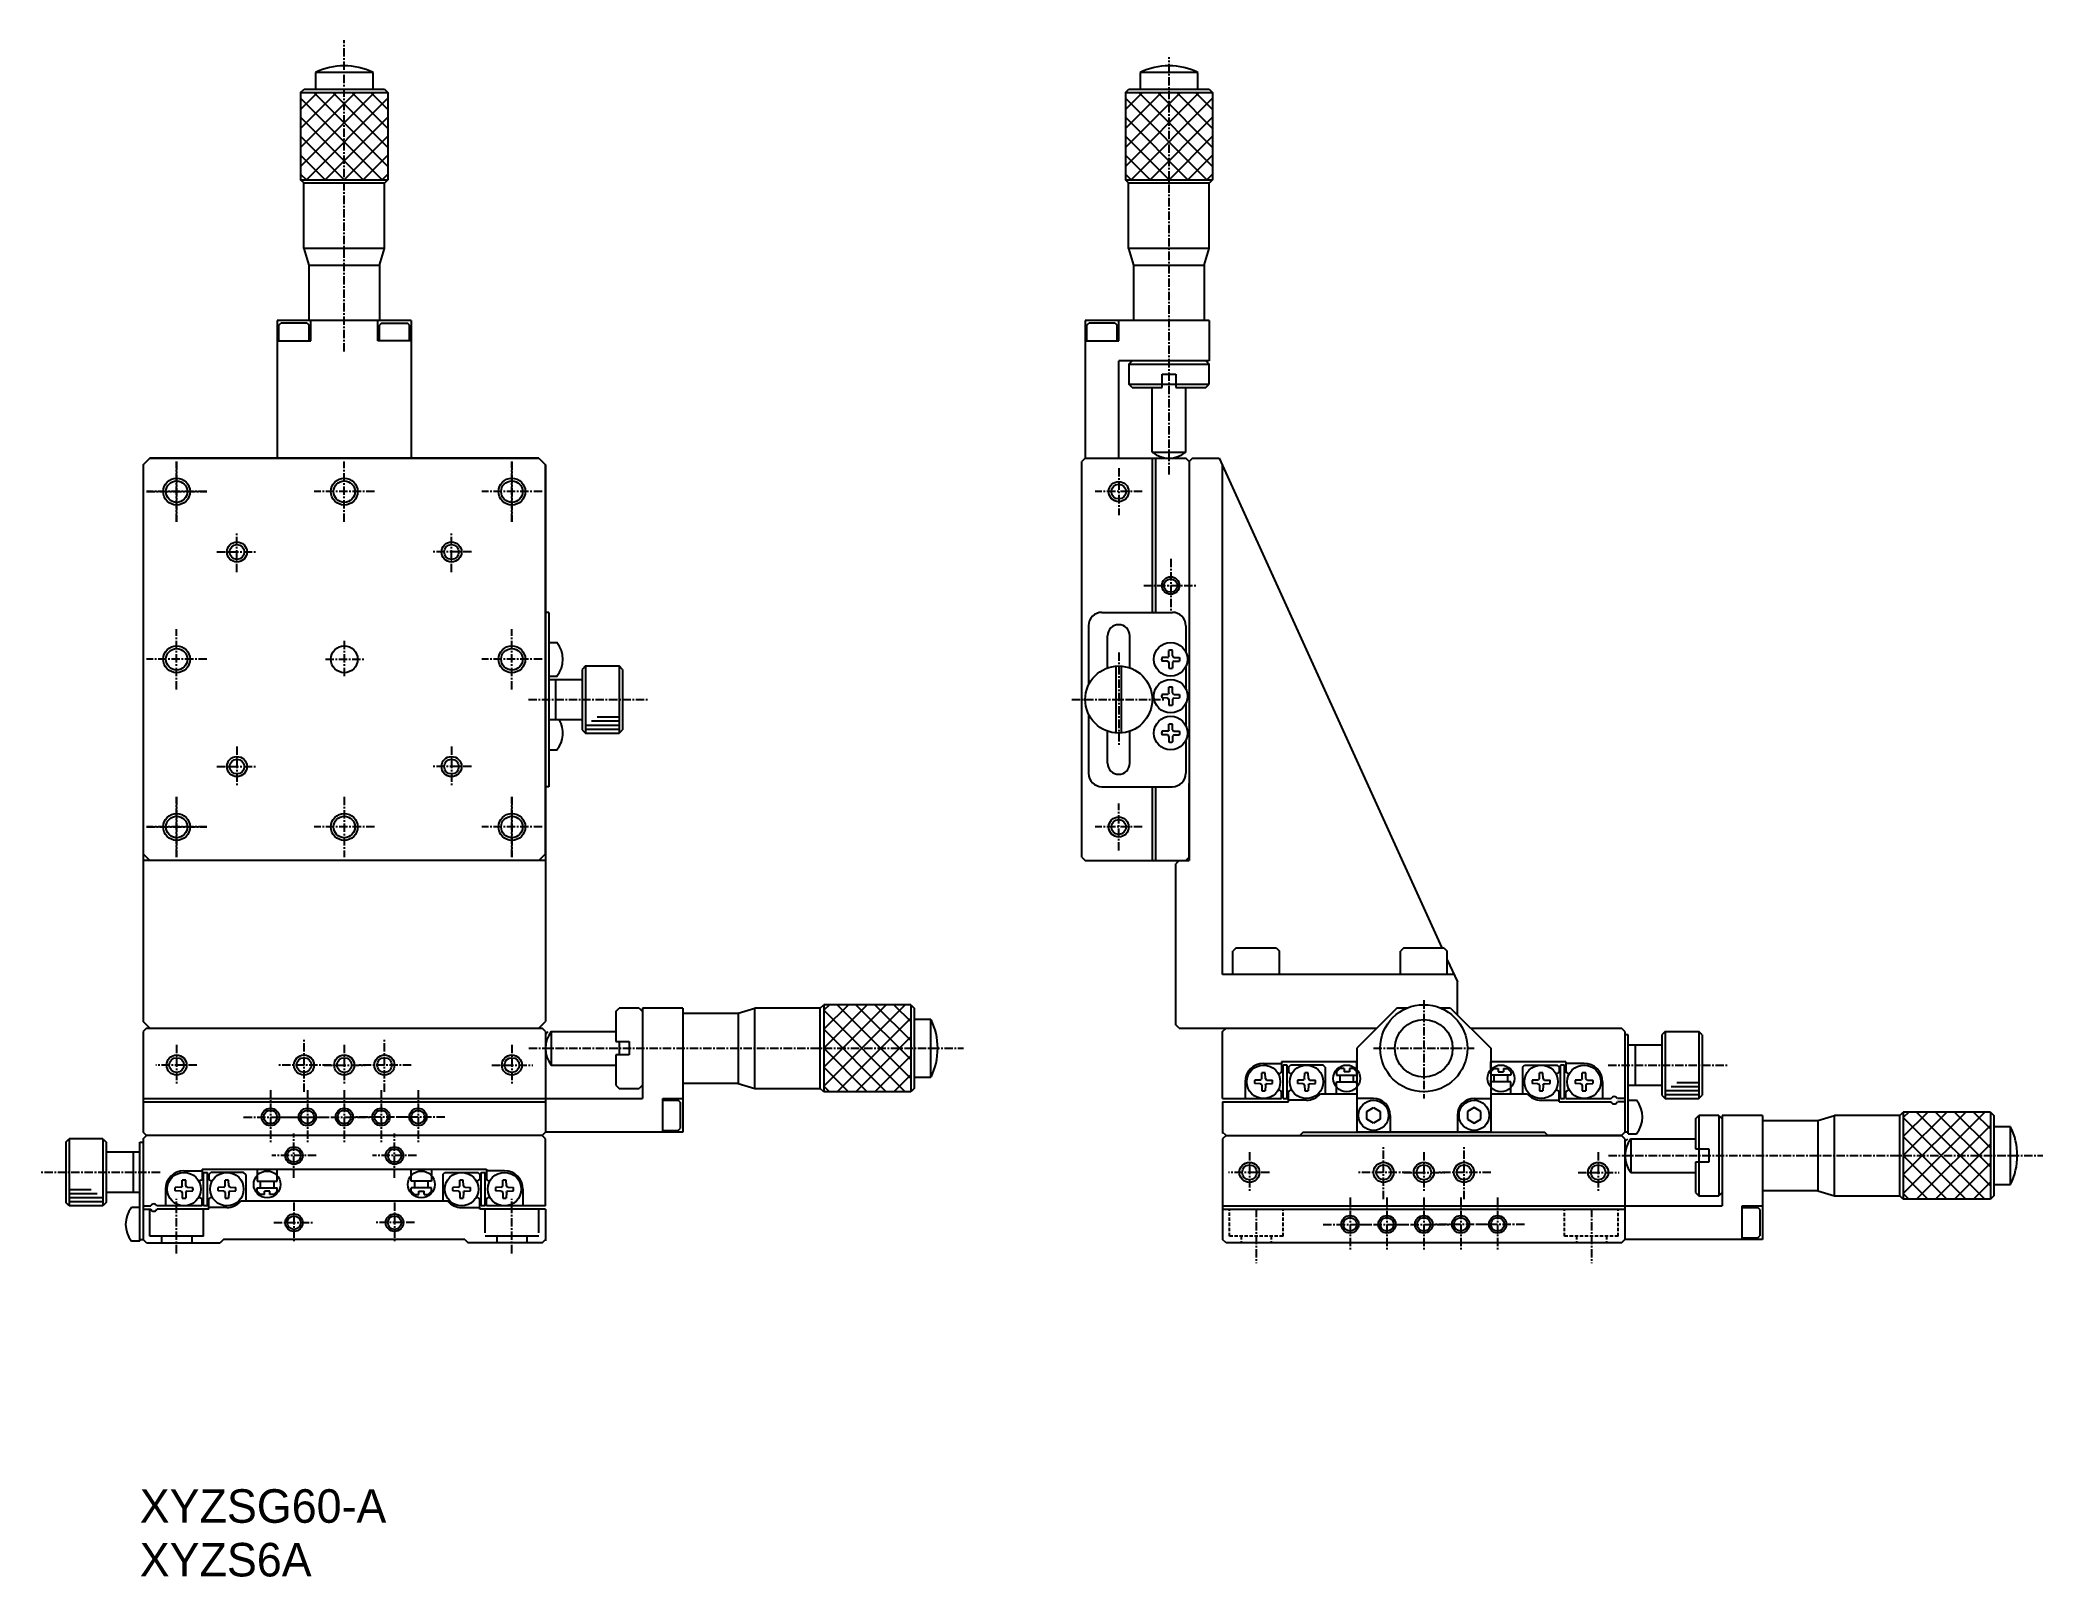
# Model space of a CAD drawing. Extents: x 12 to 310, y 81 to 310.
import ezdxf

# ---------------------------------------------------------------- set-up
doc = ezdxf.new("R2010")
doc.units = 0
doc.linetypes.add('CENTER', pattern=[2, 1.25, -0.25, 0.25, -0.25])
doc.linetypes.add('DASHED', pattern=[0.75, 0.5, -0.25])
doc.layers.get('0').update_dxf_attribs({"linetype": 'CONTINUOUS'})
doc.layers.add('CENTER', color=1, linetype='CENTER')

msp = doc.modelspace()

# ---------------------------------------------------------------- linework, layer by layer
at = {"color": 3, "linetype": 'CONTINUOUS'}
for p, q in [((61.39, 305.44), (52.79, 305.44)), ((184.39, 305.44), (175.79, 305.44)), ((50.59, 302.44), (63.59, 302.44)), ((50.59, 299.91), (53.12, 302.44)), ((50.59, 297.08), (55.95, 302.44)), ((50.59, 294.25), (58.78, 302.44)), ((50.59, 291.42), (61.61, 302.44)), ((52.58, 302.44), (63.59, 291.42)), ((55.41, 302.44), (63.59, 294.25)), ((58.24, 302.44), (63.59, 297.08)), ((61.06, 302.44), (63.59, 299.91)), ((173.59, 302.44), (186.59, 302.44)), ((173.59, 299.91), (176.12, 302.44)), ((173.59, 297.08), (178.95, 302.44)), ((173.59, 294.25), (181.78, 302.44)), ((173.59, 291.42), (184.61, 302.44)), ((175.58, 302.44), (186.59, 291.42)), ((178.41, 302.44), (186.59, 294.25)), ((181.24, 302.44), (186.59, 297.08)), ((184.06, 302.44), (186.59, 299.91)), ((50.59, 301.6), (62.75, 289.44)), ((50.59, 298.77), (59.92, 289.44)), ((51.44, 289.44), (63.59, 301.6)), ((54.27, 289.44), (63.59, 298.77)), ((173.59, 301.6), (185.75, 289.44)), ((173.59, 298.77), (182.92, 289.44)), ((174.44, 289.44), (186.59, 301.6)), ((177.27, 289.44), (186.59, 298.77)), ((50.59, 295.94), (57.09, 289.44)), ((57.09, 289.44), (63.59, 295.94)), ((173.59, 295.94), (180.09, 289.44)), ((180.09, 289.44), (186.59, 295.94)), ((50.59, 293.11), (54.27, 289.44)), ((59.92, 289.44), (63.59, 293.11)), ((173.59, 293.11), (177.27, 289.44)), ((182.92, 289.44), (186.59, 293.11)), ((50.59, 290.28), (51.44, 289.44)), ((62.75, 289.44), (63.59, 290.28)), ((173.59, 290.28), (174.44, 289.44)), ((185.75, 289.44), (186.59, 290.28)), ((50.59, 289.44), (63.59, 289.44)), ((173.59, 289.44), (186.59, 289.44)), ((174.09, 261.94), (186.09, 261.94)), ((174.09, 258.94), (179.09, 258.94)), ((181.09, 258.94), (186.09, 258.94)), ((177.59, 248.82), (182.59, 248.82)), ((93.09, 216.94), (93.09, 206.94)), ((98.09, 216.94), (98.09, 206.94)), ((94.83, 209.34), (98.09, 209.34)), ((93.09, 208.14), (98.09, 208.14)), ((93.09, 207.54), (98.09, 207.54)), ((93.96, 208.74), (98.09, 208.74)), ((128.59, 166.44), (128.59, 153.44)), ((129.44, 166.44), (128.59, 165.6)), ((132.27, 166.44), (128.59, 162.77)), ((135.09, 166.44), (128.59, 159.94)), ((137.92, 166.44), (128.59, 157.11)), ((140.75, 166.44), (128.59, 154.28)), ((128.59, 165.6), (140.75, 153.44)), ((130.58, 166.44), (141.59, 155.42)), ((141.59, 164.45), (130.58, 153.44)), ((133.41, 166.44), (141.59, 158.25)), ((136.24, 166.44), (141.59, 161.08)), ((139.06, 166.44), (141.59, 163.91)), ((141.59, 166.44), (141.59, 153.44)), ((87.09, 162.02), (87.52, 162.44)), ((87.97, 162.44), (87.97, 157.44)), ((128.59, 162.77), (137.92, 153.44)), ((141.59, 161.63), (133.41, 153.44)), ((144.59, 155.64), (144.59, 164.24)), ((128.59, 159.94), (135.09, 153.44)), ((141.59, 158.8), (136.24, 153.44)), ((128.59, 157.11), (132.27, 153.44)), ((141.59, 155.97), (139.06, 153.44)), ((128.59, 154.28), (129.44, 153.44)), ((254.09, 153.64), (259.09, 153.64)), ((254.09, 153.04), (259.09, 153.04)), ((254.96, 154.24), (259.09, 154.24)), ((255.83, 154.84), (259.09, 154.84)), ((301.75, 150.44), (289.59, 138.28)), ((298.92, 150.44), (289.59, 141.11)), ((296.09, 150.44), (289.59, 143.94)), ((293.27, 150.44), (289.59, 146.77)), ((290.44, 150.44), (289.59, 149.6)), ((289.59, 149.6), (301.75, 137.44)), ((291.58, 150.44), (302.59, 139.42)), ((294.41, 150.44), (302.59, 142.25)), ((297.24, 150.44), (302.59, 145.08)), ((300.06, 150.44), (302.59, 147.91)), ((16.09, 146.44), (16.09, 136.44)), ((21.09, 146.44), (21.09, 136.44)), ((289.59, 146.77), (298.92, 137.44)), ((302.59, 148.45), (291.58, 137.44)), ((289.59, 143.94), (296.09, 137.44)), ((302.59, 145.63), (294.41, 137.44)), ((289.59, 141.11), (293.27, 137.44)), ((302.59, 142.8), (297.24, 137.44)), ((19.36, 138.84), (16.09, 138.84)), ((20.23, 138.24), (16.09, 138.24)), ((21.09, 137.64), (16.09, 137.64)), ((289.59, 138.28), (290.44, 137.44)), ((302.59, 139.97), (300.06, 137.44)), ((21.09, 137.04), (16.09, 137.04)), ((28.09, 131.94), (28.09, 135.94)), ((36.09, 131.94), (36.09, 135.94)), ((78.09, 132.44), (78.09, 135.94)), ((86.09, 132.44), (86.09, 135.94)), ((36.09, 131.94), (28.09, 131.94)), ((29.84, 131.94), (29.84, 130.94)), ((34.34, 131.94), (34.34, 130.94)), ((86.09, 131.94), (78.09, 131.94)), ((79.84, 131.94), (79.84, 130.94)), ((84.34, 131.94), (84.34, 130.94))]:
    msp.add_line(p, q, dxfattribs=at)
at = {"color": 7, "linetype": 'CONTINUOUS'}
for p, q in [((52.79, 305.44), (52.79, 302.94)), ((61.39, 302.94), (61.39, 305.44)), ((175.79, 305.44), (175.79, 302.94)), ((184.39, 302.94), (184.39, 305.44)), ((50.59, 302.44), (51.09, 302.94)), ((50.59, 302.44), (50.59, 289.44)), ((51.09, 302.94), (63.09, 302.94)), ((63.09, 302.94), (63.59, 302.44)), ((63.59, 302.44), (63.59, 289.44)), ((173.59, 302.44), (174.09, 302.94)), ((173.59, 302.44), (173.59, 289.44)), ((174.09, 302.94), (186.09, 302.94)), ((186.09, 302.94), (186.59, 302.44)), ((186.59, 302.44), (186.59, 289.44)), ((51.09, 288.94), (50.59, 289.44)), ((51.06, 279.19), (51.06, 288.94)), ((63.09, 288.94), (51.09, 288.94)), ((63.59, 289.44), (63.09, 288.94)), ((63.09, 279.19), (63.09, 288.94)), ((174.09, 288.94), (173.59, 289.44)), ((174.06, 279.19), (174.06, 288.94)), ((186.09, 288.94), (174.09, 288.94)), ((186.59, 289.44), (186.09, 288.94)), ((186.09, 279.19), (186.09, 288.94)), ((63.09, 279.19), (51.09, 279.19)), ((51.84, 276.69), (51.09, 279.19)), ((62.34, 276.69), (63.09, 279.19)), ((186.09, 279.19), (174.09, 279.19)), ((174.84, 276.69), (174.09, 279.19)), ((185.34, 276.69), (186.09, 279.19)), ((51.84, 276.69), (62.34, 276.69)), ((51.84, 268.44), (51.84, 276.69)), ((62.34, 276.69), (62.34, 268.44)), ((174.84, 276.69), (185.34, 276.69)), ((174.84, 268.44), (174.84, 276.69)), ((185.34, 276.69), (185.34, 268.44)), ((67.09, 268.44), (47.09, 268.44)), ((47.09, 268.44), (47.09, 247.94)), ((47.34, 267.74), (47.64, 268.04)), ((47.34, 265.44), (47.34, 267.74)), ((51.54, 268.04), (47.64, 268.04)), ((51.54, 268.04), (51.84, 267.74)), ((51.84, 265.44), (51.84, 267.74)), ((52.09, 265.44), (52.09, 268.44)), ((62.09, 265.44), (62.09, 268.44)), ((62.64, 268.04), (62.34, 267.74)), ((62.34, 265.44), (62.34, 267.74)), ((62.64, 268.04), (66.54, 268.04)), ((66.84, 267.74), (66.54, 268.04)), ((66.84, 265.44), (66.84, 267.74)), ((67.09, 268.44), (67.09, 247.94)), ((186.09, 268.44), (167.59, 268.44)), ((167.59, 268.44), (167.59, 247.94)), ((167.84, 267.74), (168.14, 268.04)), ((167.84, 265.44), (167.84, 267.74)), ((172.04, 268.04), (168.14, 268.04)), ((172.04, 268.04), (172.34, 267.74)), ((172.34, 265.44), (172.34, 267.74)), ((172.59, 265.44), (172.59, 268.44)), ((186.09, 268.44), (186.09, 262.44)), ((47.09, 265.44), (52.09, 265.44)), ((67.09, 265.44), (62.09, 265.44)), ((167.59, 265.44), (172.59, 265.44)), ((186.09, 262.44), (172.59, 262.44)), ((172.59, 247.94), (172.59, 262.44)), ((174.09, 261.94), (174.59, 262.44)), ((174.09, 261.94), (174.09, 258.94)), ((179.09, 258.44), (179.09, 260.44)), ((179.09, 260.44), (181.09, 260.44)), ((181.09, 260.44), (181.09, 258.44)), ((185.59, 262.44), (186.09, 261.94)), ((186.09, 258.94), (186.09, 261.94)), ((174.59, 258.44), (174.09, 258.94)), ((174.59, 258.44), (179.09, 258.44)), ((177.59, 248.82), (177.59, 258.44)), ((179.09, 258.94), (181.09, 258.94)), ((181.09, 258.44), (185.59, 258.44)), ((182.59, 248.82), (182.59, 258.44)), ((185.59, 258.44), (186.09, 258.94)), ((27.09, 246.94), (28.09, 247.94)), ((28.09, 247.94), (27.09, 246.94)), ((86.09, 247.94), (28.09, 247.94)), ((28.09, 247.94), (86.09, 247.94)), ((86.09, 247.94), (87.09, 246.94)), ((86.09, 247.94), (87.09, 246.94)), ((167.59, 247.94), (167.09, 247.44)), ((167.59, 247.94), (182.59, 247.94)), ((177.59, 247.94), (177.59, 224.94)), ((178.09, 247.94), (178.09, 224.94)), ((183.09, 247.44), (182.59, 247.94)), ((183.59, 247.94), (183.09, 247.44)), ((183.59, 247.94), (187.59, 247.94)), ((187.59, 247.94), (220.78, 174.94)), ((27.09, 246.94), (27.09, 163.94)), ((27.09, 246.94), (27.09, 188.94)), ((87.09, 246.94), (87.09, 163.94)), ((87.09, 188.94), (87.09, 246.94)), ((167.09, 188.44), (167.09, 247.44)), ((183.09, 247.44), (183.09, 187.94)), ((183.09, 247.44), (183.09, 236.44)), ((188.09, 170.94), (188.09, 246.84)), ((87.59, 224.94), (87.09, 224.94)), ((87.59, 224.94), (87.59, 198.94)), ((170.09, 224.94), (180.59, 224.94)), ((168.09, 222.94), (168.09, 214.12)), ((170.94, 216.72), (170.94, 221.44)), ((174.24, 216.58), (174.24, 221.44)), ((182.59, 222.94), (182.59, 219.03)), ((87.59, 220.44), (88.82, 220.44)), ((179.86, 218.21), (179.02, 218.2)), ((179.86, 218.21), (180, 218.27)), ((180.07, 218.44), (180, 218.27)), ((180.07, 218.44), (180.08, 219.26)), ((180.62, 218.44), (180.6, 219.26)), ((180.62, 218.44), (180.69, 218.27)), ((180.83, 218.21), (180.69, 218.27)), ((180.83, 218.21), (181.67, 218.2)), ((87.59, 215.44), (88.82, 215.44)), ((93.09, 216.94), (92.59, 216.44)), ((92.59, 216.44), (92.59, 207.44)), ((93.09, 216.94), (98.09, 216.94)), ((98.59, 216.44), (98.09, 216.94)), ((98.59, 216.44), (98.59, 207.44)), ((172.19, 206.96), (172.19, 216.92)), ((172.99, 206.96), (172.99, 216.92)), ((179.86, 217.66), (179.02, 217.68)), ((179.86, 217.66), (180, 217.6)), ((180.07, 217.44), (180, 217.6)), ((180.07, 217.44), (180.08, 216.61)), ((180.62, 217.44), (180.6, 216.61)), ((180.62, 217.44), (180.69, 217.6)), ((180.83, 217.66), (180.69, 217.6)), ((180.83, 217.66), (181.67, 217.68)), ((182.59, 216.85), (182.59, 213.53)), ((87.59, 214.94), (92.59, 214.94)), ((88.59, 214.94), (88.59, 208.94)), ((179.86, 212.71), (179.02, 212.7)), ((179.86, 212.16), (179.02, 212.18)), ((179.86, 212.71), (180, 212.77)), ((179.86, 212.16), (180, 212.1)), ((180.07, 212.94), (180, 212.77)), ((180.07, 211.94), (180, 212.1)), ((180.07, 212.94), (180.08, 213.76)), ((180.62, 212.94), (180.6, 213.76)), ((180.62, 212.94), (180.69, 212.77)), ((180.62, 211.94), (180.69, 212.1)), ((180.83, 212.71), (180.69, 212.77)), ((180.83, 212.16), (180.69, 212.1)), ((180.83, 212.71), (181.67, 212.7)), ((180.83, 212.16), (181.67, 212.18)), ((168.09, 209.76), (168.09, 200.94)), ((180.07, 211.94), (180.08, 211.11)), ((180.62, 211.94), (180.6, 211.11)), ((182.59, 211.35), (182.59, 208.03)), ((87.59, 208.94), (92.59, 208.94)), ((92.59, 207.44), (93.09, 206.94)), ((93.09, 206.94), (98.09, 206.94)), ((98.09, 206.94), (98.59, 207.44)), ((170.94, 202.44), (170.94, 207.15)), ((174.24, 202.44), (174.24, 207.29)), ((179.86, 207.21), (179.02, 207.2)), ((179.86, 206.66), (179.02, 206.68)), ((179.86, 207.21), (180, 207.27)), ((179.86, 206.66), (180, 206.6)), ((180.07, 207.44), (180, 207.27)), ((180.07, 206.44), (180, 206.6)), ((180.07, 207.44), (180.08, 208.26)), ((180.07, 206.44), (180.08, 205.61)), ((180.62, 207.44), (180.6, 208.26)), ((180.62, 206.44), (180.6, 205.61)), ((180.62, 207.44), (180.69, 207.27)), ((180.62, 206.44), (180.69, 206.6)), ((180.83, 207.21), (180.69, 207.27)), ((180.83, 206.66), (180.69, 206.6)), ((180.83, 207.21), (181.67, 207.2)), ((180.83, 206.66), (181.67, 206.68)), ((87.59, 204.44), (88.82, 204.44)), ((182.59, 205.85), (182.59, 200.94)), ((87.59, 198.94), (87.09, 198.94)), ((170.09, 198.94), (180.59, 198.94)), ((177.59, 198.94), (177.59, 187.94)), ((178.09, 198.94), (178.09, 187.94)), ((183.09, 188.44), (183.09, 199.44)), ((27.09, 188.94), (28.09, 187.94)), ((86.09, 187.94), (87.09, 188.94)), ((167.09, 188.44), (167.59, 187.94)), ((183.09, 188.44), (182.59, 187.94)), ((87.09, 187.94), (27.09, 187.94)), ((86.09, 187.94), (28.09, 187.94)), ((167.59, 187.94), (182.59, 187.94)), ((181.59, 187.94), (181.09, 187.44)), ((181.09, 163.44), (181.09, 187.44)), ((181.59, 187.94), (183.09, 187.94)), ((190.09, 174.94), (189.59, 174.44)), ((189.59, 170.94), (189.59, 174.44)), ((190.09, 174.94), (196.09, 174.94)), ((196.09, 174.94), (196.59, 174.44)), ((196.59, 170.94), (196.59, 174.44)), ((215.09, 174.94), (214.59, 174.44)), ((214.59, 170.94), (214.59, 174.44)), ((215.09, 174.94), (221.09, 174.94)), ((221.09, 174.94), (221.59, 174.44)), ((221.59, 170.94), (221.59, 174.44)), ((222.59, 170.94), (188.09, 170.94)), ((221.59, 173.14), (223.09, 169.84)), ((223.09, 164.94), (223.09, 169.84)), ((97.59, 165.44), (98.09, 165.94)), ((97.59, 165.44), (97.59, 160.94)), ((101.09, 165.94), (98.09, 165.94)), ((101.09, 165.94), (101.59, 165.44)), ((101.59, 165.94), (101.59, 152.44)), ((107.59, 165.94), (101.59, 165.94)), ((107.59, 165.94), (107.59, 147.44)), ((107.59, 165.19), (115.84, 165.19)), ((115.84, 165.19), (118.34, 165.94)), ((115.84, 165.19), (115.84, 154.69)), ((118.34, 165.97), (128.09, 165.97)), ((118.34, 153.94), (118.34, 165.94)), ((128.09, 165.94), (128.59, 166.44)), ((128.09, 153.94), (128.09, 165.94)), ((141.59, 166.44), (128.59, 166.44)), ((141.59, 166.44), (142.09, 165.94)), ((142.09, 165.94), (142.09, 153.94)), ((214.09, 165.94), (208.09, 159.94)), ((215.59, 165.94), (214.09, 165.94)), ((222.09, 165.94), (220.59, 165.94)), ((222.09, 165.94), (228.09, 159.94)), ((28.09, 162.94), (27.09, 163.94)), ((27.59, 162.94), (27.09, 162.44)), ((27.09, 162.44), (27.09, 147.44)), ((27.59, 162.94), (86.59, 162.94)), ((28.09, 162.94), (86.09, 162.94)), ((86.09, 162.94), (87.09, 163.94)), ((87.09, 162.44), (86.59, 162.94)), ((87.09, 162.44), (87.09, 147.44)), ((87.97, 162.44), (97.59, 162.44)), ((144.59, 164.24), (142.09, 164.24)), ((181.59, 162.94), (181.09, 163.44)), ((181.59, 162.94), (211.09, 162.94)), ((188.09, 162.44), (188.59, 162.94)), ((188.09, 152.44), (188.09, 162.44)), ((188.59, 162.94), (211.09, 162.94)), ((188.59, 162.94), (211.09, 162.94)), ((225.09, 162.94), (247.59, 162.94)), ((248.09, 162.44), (247.59, 162.94)), ((248.09, 162.44), (248.09, 147.44)), ((248.59, 161.94), (248.09, 161.94)), ((248.59, 147.19), (248.59, 161.94)), ((254.09, 162.44), (253.59, 161.94)), ((253.59, 161.94), (253.59, 152.94)), ((254.09, 162.44), (259.09, 162.44)), ((254.09, 162.44), (254.09, 152.44)), ((259.59, 161.94), (259.09, 162.44)), ((259.09, 162.44), (259.09, 152.44)), ((259.59, 161.94), (259.59, 152.94)), ((97.59, 160.94), (99.59, 160.94)), ((97.59, 158.94), (97.59, 154.44)), ((99.59, 158.94), (97.59, 158.94)), ((98.09, 160.94), (98.09, 158.94)), ((99.59, 160.94), (99.59, 158.94)), ((208.09, 159.94), (208.09, 147.44)), ((228.09, 159.94), (228.09, 147.44)), ((248.59, 160.44), (253.59, 160.44)), ((249.59, 160.44), (249.59, 154.44)), ((87.97, 157.44), (97.59, 157.44)), ((142.09, 155.64), (144.59, 155.64)), ((193.92, 155.44), (193.85, 155.27)), ((193.92, 155.44), (193.93, 156.26)), ((194.19, 157.69), (196.89, 157.69)), ((194.47, 155.44), (194.45, 156.26)), ((194.47, 155.44), (194.54, 155.27)), ((196.89, 157.94), (196.89, 156.35)), ((208.09, 157.94), (196.89, 157.94)), ((197.09, 152.44), (197.09, 157.44)), ((197.69, 157.44), (197.09, 157.44)), ((197.69, 152.44), (197.69, 157.44)), ((197.89, 157.14), (198.19, 157.44)), ((197.89, 157.14), (197.89, 156.35)), ((203.09, 157.44), (198.19, 157.44)), ((200.32, 155.44), (200.25, 155.27)), ((200.32, 155.44), (200.33, 156.26)), ((200.87, 155.44), (200.85, 156.26)), ((200.87, 155.44), (200.94, 155.27)), ((203.39, 157.14), (203.09, 157.44)), ((203.39, 157.14), (203.39, 153.14)), ((205.09, 156.44), (205.59, 156.94)), ((205.09, 156.44), (205.09, 155.94)), ((205.09, 155.94), (208.09, 155.94)), ((206.19, 156.94), (205.59, 156.94)), ((205.59, 155.94), (205.59, 154.94)), ((206.19, 156.94), (206.19, 156.44)), ((206.99, 156.44), (206.19, 156.44)), ((206.99, 156.94), (206.99, 156.44)), ((207.59, 156.94), (206.99, 156.94)), ((208.09, 156.44), (207.59, 156.94)), ((207.59, 154.94), (207.59, 155.94)), ((208.09, 156.14), (208.09, 157.94)), ((228.09, 156.14), (228.09, 157.94)), ((239.29, 157.94), (228.09, 157.94)), ((228.09, 156.44), (228.59, 156.94)), ((231.09, 155.94), (228.09, 155.94)), ((228.59, 156.94), (229.19, 156.94)), ((228.59, 154.94), (228.59, 155.94)), ((229.19, 156.94), (229.19, 156.44)), ((229.19, 156.44), (229.99, 156.44)), ((229.99, 156.94), (229.99, 156.44)), ((229.99, 156.94), (230.59, 156.94)), ((231.09, 156.44), (230.59, 156.94)), ((230.59, 155.94), (230.59, 154.94)), ((231.09, 156.44), (231.09, 155.94)), ((232.79, 157.14), (233.09, 157.44)), ((232.79, 157.14), (232.79, 153.14)), ((233.09, 157.44), (237.99, 157.44)), ((235.32, 155.44), (235.25, 155.27)), ((235.32, 155.44), (235.33, 156.26)), ((235.87, 155.44), (235.85, 156.26)), ((235.87, 155.44), (235.94, 155.27)), ((238.29, 157.14), (237.99, 157.44)), ((238.29, 157.14), (238.29, 156.35)), ((238.49, 152.44), (238.49, 157.44)), ((239.09, 157.44), (238.49, 157.44)), ((239.09, 152.44), (239.09, 157.44)), ((239.29, 157.94), (239.29, 156.35)), ((241.99, 157.69), (239.29, 157.69)), ((241.72, 155.44), (241.65, 155.27)), ((241.72, 155.44), (241.73, 156.26)), ((242.27, 155.44), (242.25, 156.26)), ((242.27, 155.44), (242.34, 155.27)), ((27.09, 152.44), (87.09, 152.44)), ((87.09, 152.44), (101.59, 152.44)), ((97.59, 154.44), (98.09, 153.94)), ((98.09, 153.94), (101.09, 153.94)), ((101.59, 154.44), (101.09, 153.94)), ((104.59, 152.44), (107.59, 152.44)), ((104.59, 147.44), (104.59, 152.44)), ((115.84, 154.69), (107.59, 154.69)), ((115.84, 154.69), (118.34, 153.94)), ((118.34, 153.94), (128.09, 153.94)), ((128.59, 153.44), (128.09, 153.94)), ((141.59, 153.44), (128.59, 153.44)), ((142.09, 153.94), (141.59, 153.44)), ((188.09, 152.44), (196.89, 152.44)), ((191.44, 154.94), (191.44, 152.44)), ((193.71, 155.21), (192.87, 155.2)), ((193.71, 154.66), (192.87, 154.68)), ((193.71, 155.21), (193.85, 155.27)), ((193.71, 154.66), (193.85, 154.6)), ((193.92, 154.44), (193.85, 154.6)), ((193.92, 154.44), (193.93, 153.61)), ((194.47, 154.44), (194.45, 153.61)), ((194.47, 154.44), (194.54, 154.6)), ((194.68, 155.21), (194.54, 155.27)), ((194.68, 154.66), (194.54, 154.6)), ((194.68, 155.21), (195.52, 155.2)), ((194.68, 154.66), (195.52, 154.68)), ((196.89, 152.44), (196.89, 153.52)), ((197.09, 152.44), (197.69, 152.44)), ((197.89, 151.94), (197.89, 153.52)), ((200.11, 155.21), (199.27, 155.2)), ((200.11, 154.66), (199.27, 154.68)), ((200.11, 155.21), (200.25, 155.27)), ((200.11, 154.66), (200.25, 154.6)), ((200.32, 154.44), (200.25, 154.6)), ((200.32, 154.44), (200.33, 153.61)), ((200.87, 154.44), (200.85, 153.61)), ((200.87, 154.44), (200.94, 154.6)), ((201.08, 155.21), (200.94, 155.27)), ((201.08, 154.66), (200.94, 154.6)), ((201.08, 155.21), (201.92, 155.2)), ((201.08, 154.66), (201.92, 154.68)), ((202.67, 153.14), (208.09, 153.14)), ((205.09, 153.14), (205.09, 154.94)), ((205.09, 154.94), (208.09, 154.94)), ((208.09, 154.64), (208.09, 155.14)), ((210.59, 152.44), (208.09, 152.44)), ((225.59, 152.44), (228.09, 152.44)), ((228.09, 154.64), (228.09, 155.14)), ((231.09, 154.94), (228.09, 154.94)), ((228.09, 153.14), (233.52, 153.14)), ((231.09, 153.14), (231.09, 154.94)), ((235.11, 155.21), (234.27, 155.2)), ((235.11, 154.66), (234.27, 154.68)), ((235.11, 155.21), (235.25, 155.27)), ((235.11, 154.66), (235.25, 154.6)), ((235.32, 154.44), (235.25, 154.6)), ((235.32, 154.44), (235.33, 153.61)), ((235.87, 154.44), (235.85, 153.61)), ((235.87, 154.44), (235.94, 154.6)), ((236.08, 155.21), (235.94, 155.27)), ((236.08, 154.66), (235.94, 154.6)), ((236.08, 155.21), (236.92, 155.2)), ((236.08, 154.66), (236.92, 154.68)), ((238.29, 151.94), (238.29, 153.52)), ((238.49, 152.44), (239.09, 152.44)), ((239.29, 152.44), (239.29, 153.52)), ((239.29, 152.44), (246.04, 152.44)), ((241.51, 155.21), (240.67, 155.2)), ((241.51, 154.66), (240.67, 154.68)), ((241.51, 155.21), (241.65, 155.27)), ((241.51, 154.66), (241.65, 154.6)), ((241.72, 154.44), (241.65, 154.6)), ((241.72, 154.44), (241.73, 153.61)), ((242.27, 154.44), (242.25, 153.61)), ((242.27, 154.44), (242.34, 154.6)), ((242.48, 155.21), (242.34, 155.27)), ((242.48, 154.66), (242.34, 154.6)), ((242.48, 155.21), (243.32, 155.2)), ((242.48, 154.66), (243.32, 154.68)), ((244.74, 154.94), (244.74, 152.44)), ((248.09, 152.44), (246.95, 152.44)), ((248.59, 154.44), (253.59, 154.44)), ((253.59, 152.94), (254.09, 152.44)), ((254.09, 152.44), (259.09, 152.44)), ((259.09, 152.44), (259.59, 152.94)), ((27.09, 151.94), (87.09, 151.94)), ((104.59, 152.19), (106.89, 152.19)), ((107.19, 151.89), (106.89, 152.19)), ((107.19, 151.89), (107.19, 147.99)), ((188.09, 151.94), (197.89, 151.94)), ((188.09, 151.94), (188.09, 147.24)), ((200.59, 152.19), (197.89, 152.19)), ((209.59, 150.52), (210.59, 151.09)), ((209.59, 149.36), (209.59, 150.52)), ((210.59, 148.78), (209.59, 149.36)), ((210.59, 151.09), (211.59, 150.52)), ((211.59, 149.36), (210.59, 148.78)), ((211.59, 150.52), (211.59, 149.36)), ((213.09, 149.94), (213.09, 147.44)), ((223.09, 149.94), (223.09, 147.44)), ((225.59, 151.09), (224.59, 150.52)), ((224.59, 150.52), (224.59, 149.36)), ((224.59, 149.36), (225.59, 148.78)), ((226.59, 150.52), (225.59, 151.09)), ((225.59, 148.78), (226.59, 149.36)), ((226.59, 149.36), (226.59, 150.52)), ((235.59, 152.19), (238.29, 152.19)), ((238.29, 151.94), (246.04, 151.94)), ((248.09, 151.94), (246.95, 151.94)), ((248.59, 152.19), (249.82, 152.19)), ((258.59, 149.44), (259.09, 149.94)), ((258.59, 149.44), (258.59, 144.94)), ((262.09, 149.94), (259.09, 149.94)), ((259.09, 149.94), (259.09, 144.94)), ((262.09, 149.94), (262.59, 149.44)), ((262.09, 149.94), (262.09, 137.94)), ((268.59, 149.94), (262.59, 149.94)), ((262.59, 149.94), (262.59, 136.44)), ((268.59, 149.94), (268.59, 131.44)), ((276.84, 149.19), (279.34, 149.94)), ((279.34, 149.97), (289.09, 149.97)), ((279.34, 137.94), (279.34, 149.94)), ((289.09, 149.94), (289.59, 150.44)), ((289.09, 137.94), (289.09, 149.94)), ((302.59, 150.44), (289.59, 150.44)), ((289.59, 150.44), (289.59, 137.44)), ((302.59, 150.44), (303.09, 149.94)), ((302.59, 150.44), (302.59, 137.44)), ((303.09, 149.94), (303.09, 137.94)), ((15.59, 145.94), (16.09, 146.44)), ((21.09, 146.44), (16.09, 146.44)), ((21.09, 146.44), (21.59, 145.94)), ((27.59, 146.94), (27.09, 147.44)), ((27.09, 146.44), (27.59, 146.94)), ((27.09, 146.44), (27.09, 131.44)), ((86.59, 146.94), (27.59, 146.94)), ((86.59, 146.94), (27.59, 146.94)), ((86.59, 146.94), (87.09, 147.44)), ((87.09, 146.44), (86.59, 146.94)), ((107.59, 147.44), (87.09, 147.44)), ((87.09, 136.44), (87.09, 146.44)), ((104.59, 147.69), (106.89, 147.69)), ((106.89, 147.69), (107.19, 147.99)), ((188.59, 146.94), (188.09, 147.44)), ((188.59, 146.94), (188.09, 146.44)), ((188.09, 146.44), (188.09, 131.44)), ((188.59, 146.94), (247.59, 146.94)), ((188.59, 146.94), (199.59, 146.94)), ((200.09, 147.44), (199.59, 146.94)), ((200.09, 147.44), (236.09, 147.44)), ((228.09, 147.44), (208.09, 147.44)), ((236.59, 146.94), (236.09, 147.44)), ((247.59, 146.94), (236.59, 146.94)), ((247.59, 146.94), (248.09, 147.44)), ((248.09, 146.44), (247.59, 146.94)), ((248.59, 147.44), (248.09, 147.44)), ((248.09, 146.02), (248.52, 146.44)), ((248.09, 146.44), (248.09, 131.44)), ((248.59, 147.19), (249.82, 147.19)), ((248.97, 146.44), (258.59, 146.44)), ((248.97, 146.44), (248.97, 141.44)), ((268.59, 149.19), (276.84, 149.19)), ((276.84, 149.19), (276.84, 138.69)), ((305.59, 148.24), (303.09, 148.24)), ((305.59, 139.64), (305.59, 148.24)), ((15.59, 145.94), (15.59, 136.94)), ((21.59, 145.94), (21.59, 136.94)), ((26.59, 144.44), (21.59, 144.44)), ((25.59, 144.44), (25.59, 138.44)), ((26.59, 145.94), (27.09, 145.94)), ((26.59, 131.19), (26.59, 145.94)), ((258.59, 144.94), (260.59, 144.94)), ((259.09, 144.94), (259.09, 142.94)), ((260.59, 144.94), (260.59, 142.94)), ((33.19, 141.69), (35.89, 141.69)), ((35.89, 141.94), (78.29, 141.94)), ((35.89, 141.94), (35.89, 140.35)), ((36.09, 141.44), (36.69, 141.44)), ((36.09, 136.44), (36.09, 141.44)), ((36.69, 136.44), (36.69, 141.44)), ((36.89, 141.14), (37.19, 141.44)), ((36.89, 141.14), (36.89, 140.35)), ((42.09, 141.44), (37.19, 141.44)), ((42.39, 141.14), (42.09, 141.44)), ((42.39, 141.14), (42.39, 137.14)), ((44.09, 141.94), (44.09, 140.14)), ((47.09, 140.14), (47.09, 141.94)), ((67.09, 140.14), (67.09, 141.94)), ((70.09, 141.94), (70.09, 140.14)), ((71.79, 141.14), (72.09, 141.44)), ((71.79, 141.14), (71.79, 137.14)), ((72.09, 141.44), (76.99, 141.44)), ((77.29, 141.14), (76.99, 141.44)), ((77.29, 141.14), (77.29, 140.35)), ((77.49, 141.44), (78.09, 141.44)), ((77.49, 136.44), (77.49, 141.44)), ((78.09, 136.44), (78.09, 141.44)), ((78.29, 141.94), (78.29, 140.35)), ((80.99, 141.69), (78.29, 141.69)), ((248.97, 141.44), (258.59, 141.44)), ((260.59, 142.94), (258.59, 142.94)), ((258.59, 142.94), (258.59, 138.44)), ((259.09, 142.94), (259.09, 137.94)), ((26.59, 138.44), (21.59, 138.44)), ((30.44, 138.94), (30.44, 136.44)), ((32.71, 139.21), (31.87, 139.2)), ((32.71, 138.66), (31.87, 138.68)), ((32.71, 139.21), (32.85, 139.27)), ((32.71, 138.66), (32.85, 138.6)), ((32.92, 139.44), (32.85, 139.27)), ((32.92, 138.44), (32.85, 138.6)), ((32.92, 139.44), (32.93, 140.26)), ((32.92, 138.44), (32.93, 137.61)), ((33.47, 139.44), (33.45, 140.26)), ((33.47, 138.44), (33.45, 137.61)), ((33.47, 139.44), (33.54, 139.27)), ((33.47, 138.44), (33.54, 138.6)), ((33.68, 139.21), (33.54, 139.27)), ((33.68, 138.66), (33.54, 138.6)), ((33.68, 139.21), (34.52, 139.2)), ((33.68, 138.66), (34.52, 138.68)), ((35.89, 136.44), (35.89, 137.52)), ((36.89, 135.94), (36.89, 137.52)), ((39.11, 139.21), (38.27, 139.2)), ((39.11, 138.66), (38.27, 138.68)), ((39.11, 139.21), (39.25, 139.27)), ((39.11, 138.66), (39.25, 138.6)), ((39.32, 139.44), (39.25, 139.27)), ((39.32, 138.44), (39.25, 138.6)), ((39.32, 139.44), (39.33, 140.26)), ((39.32, 138.44), (39.33, 137.61)), ((39.87, 139.44), (39.85, 140.26)), ((39.87, 138.44), (39.85, 137.61)), ((39.87, 139.44), (39.94, 139.27)), ((39.87, 138.44), (39.94, 138.6)), ((40.08, 139.21), (39.94, 139.27)), ((40.08, 138.66), (39.94, 138.6)), ((40.08, 139.21), (40.92, 139.2)), ((40.08, 138.66), (40.92, 138.68)), ((44.09, 140.14), (47.09, 140.14)), ((44.09, 138.64), (44.09, 139.14)), ((44.09, 139.14), (47.09, 139.14)), ((44.09, 138.64), (44.59, 138.14)), ((44.59, 139.14), (44.59, 140.14)), ((45.19, 138.14), (44.59, 138.14)), ((45.99, 138.64), (45.19, 138.64)), ((45.19, 138.14), (45.19, 138.64)), ((45.99, 138.14), (45.99, 138.64)), ((46.59, 138.14), (45.99, 138.14)), ((46.59, 140.14), (46.59, 139.14)), ((47.09, 138.64), (46.59, 138.14)), ((47.09, 138.64), (47.09, 139.14)), ((70.09, 140.14), (67.09, 140.14)), ((67.09, 138.64), (67.09, 139.14)), ((70.09, 139.14), (67.09, 139.14)), ((67.09, 138.64), (67.59, 138.14)), ((67.59, 140.14), (67.59, 139.14)), ((67.59, 138.14), (68.19, 138.14)), ((68.19, 138.14), (68.19, 138.64)), ((68.19, 138.64), (68.99, 138.64)), ((68.99, 138.14), (68.99, 138.64)), ((68.99, 138.14), (69.59, 138.14)), ((69.59, 139.14), (69.59, 140.14)), ((70.09, 138.64), (69.59, 138.14)), ((70.09, 138.64), (70.09, 139.14)), ((74.11, 139.21), (73.27, 139.2)), ((74.11, 138.66), (73.27, 138.68)), ((74.11, 139.21), (74.25, 139.27)), ((74.11, 138.66), (74.25, 138.6)), ((74.32, 139.44), (74.25, 139.27)), ((74.32, 138.44), (74.25, 138.6)), ((74.32, 139.44), (74.33, 140.26)), ((74.32, 138.44), (74.33, 137.61)), ((74.87, 139.44), (74.85, 140.26)), ((74.87, 138.44), (74.85, 137.61)), ((74.87, 139.44), (74.94, 139.27)), ((74.87, 138.44), (74.94, 138.6)), ((75.08, 139.21), (74.94, 139.27)), ((75.08, 138.66), (74.94, 138.6)), ((75.08, 139.21), (75.92, 139.2)), ((75.08, 138.66), (75.92, 138.68)), ((77.29, 135.94), (77.29, 137.52)), ((78.29, 136.44), (78.29, 137.52)), ((80.51, 139.21), (79.67, 139.2)), ((80.51, 138.66), (79.67, 138.68)), ((80.51, 139.21), (80.65, 139.27)), ((80.51, 138.66), (80.65, 138.6)), ((80.72, 139.44), (80.65, 139.27)), ((80.72, 138.44), (80.65, 138.6)), ((80.72, 139.44), (80.73, 140.26)), ((80.72, 138.44), (80.73, 137.61)), ((81.27, 139.44), (81.25, 140.26)), ((81.27, 138.44), (81.25, 137.61)), ((81.27, 139.44), (81.34, 139.27)), ((81.27, 138.44), (81.34, 138.6)), ((81.48, 139.21), (81.34, 139.27)), ((81.48, 138.66), (81.34, 138.6)), ((81.48, 139.21), (82.32, 139.2)), ((81.48, 138.66), (82.32, 138.68)), ((83.74, 138.94), (83.74, 136.44)), ((258.59, 138.44), (259.09, 137.94)), ((259.09, 137.94), (262.09, 137.94)), ((262.59, 138.44), (262.09, 137.94)), ((276.84, 138.69), (268.59, 138.69)), ((276.84, 138.69), (279.34, 137.94)), ((279.34, 137.94), (289.09, 137.94)), ((289.59, 137.44), (289.09, 137.94)), ((302.59, 137.44), (289.59, 137.44)), ((303.09, 137.94), (302.59, 137.44)), ((303.09, 139.64), (305.59, 139.64)), ((16.09, 136.44), (15.59, 136.94)), ((21.09, 136.44), (16.09, 136.44)), ((21.59, 136.94), (21.09, 136.44)), ((26.59, 136.19), (25.37, 136.19)), ((27.09, 136.44), (28.24, 136.44)), ((27.09, 135.94), (28.24, 135.94)), ((35.89, 136.44), (29.15, 136.44)), ((36.89, 135.94), (29.15, 135.94)), ((36.69, 136.44), (36.09, 136.44)), ((39.59, 136.19), (36.89, 136.19)), ((72.52, 137.14), (41.67, 137.14)), ((74.59, 136.19), (77.29, 136.19)), ((87.09, 135.94), (77.29, 135.94)), ((78.09, 136.44), (77.49, 136.44)), ((87.09, 136.44), (78.29, 136.44)), ((87.09, 135.94), (87.09, 131.24)), ((188.09, 136.44), (248.09, 136.44)), ((188.09, 135.94), (248.09, 135.94)), ((248.09, 136.44), (262.59, 136.44)), ((265.59, 131.44), (265.59, 136.44)), ((265.59, 136.44), (268.59, 136.44)), ((265.59, 136.19), (267.89, 136.19)), ((268.19, 135.89), (267.89, 136.19)), ((268.19, 135.89), (268.19, 131.99)), ((26.59, 131.44), (27.09, 131.44)), ((27.59, 130.94), (27.09, 131.44)), ((39.09, 131.44), (38.59, 130.94)), ((75.09, 131.44), (39.09, 131.44)), ((75.09, 131.44), (75.59, 130.94)), ((86.59, 130.94), (87.09, 131.44)), ((188.59, 130.94), (188.09, 131.44)), ((247.59, 130.94), (248.09, 131.44)), ((268.59, 131.44), (248.09, 131.44)), ((265.59, 131.69), (267.89, 131.69)), ((267.89, 131.69), (268.19, 131.99)), ((26.59, 131.19), (25.37, 131.19)), ((27.59, 130.94), (38.59, 130.94)), ((86.59, 130.94), (75.59, 130.94)), ((247.59, 130.94), (188.59, 130.94))]:
    msp.add_line(p, q, dxfattribs=at)
at = {"color": 3, "linetype": 'DASHED'}
for p, q in [((189.09, 131.94), (189.09, 135.94)), ((197.09, 131.94), (197.09, 135.94)), ((239.09, 131.93), (239.09, 135.94)), ((247.09, 131.93), (247.09, 135.94)), ((197.09, 131.94), (189.09, 131.94)), ((190.84, 131.94), (190.84, 130.94)), ((195.34, 131.94), (195.34, 130.94)), ((247.09, 131.94), (239.09, 131.94)), ((240.84, 131.94), (240.84, 130.94)), ((245.34, 131.94), (245.34, 130.94))]:
    msp.add_line(p, q, dxfattribs=at)
at = {"color": 3, "linetype": 'CONTINUOUS'}
for centre, radius in [((32.09, 242.94), 2), ((57.09, 242.94), 2), ((82.09, 242.94), 2), ((172.59, 242.94), 1.5), ((41.09, 233.94), 1.5), ((73.09, 233.94), 1.5), ((180.34, 228.94), 1.3), ((180.34, 228.94), 1), ((32.09, 217.94), 2), ((82.09, 217.94), 2), ((41.09, 201.94), 1.5), ((73.09, 201.94), 1.5), ((32.09, 192.94), 2), ((57.09, 192.94), 2), ((82.09, 192.94), 2), ((172.59, 192.94), 1.5), ((32.09, 157.44), 1.5), ((51.09, 157.44), 1.5), ((57.09, 157.44), 1.5), ((63.09, 157.44), 1.5), ((82.09, 157.44), 1.5), ((206.59, 155.44), 2), ((229.59, 155.44), 2), ((46.09, 149.69), 1.3), ((46.09, 149.69), 1), ((51.59, 149.69), 1.3), ((51.59, 149.69), 1), ((57.09, 149.69), 1.3), ((57.09, 149.69), 1), ((62.59, 149.69), 1.3), ((62.59, 149.69), 1), ((68.09, 149.69), 1.3), ((68.09, 149.69), 1), ((49.59, 143.94), 1.3), ((64.59, 143.94), 1.3), ((45.59, 139.64), 2), ((68.59, 139.64), 2), ((192.09, 141.44), 1.5), ((212.09, 141.44), 1.5), ((218.09, 141.44), 1.5), ((224.09, 141.44), 1.5), ((244.09, 141.44), 1.5), ((49.59, 133.94), 1.3), ((64.59, 133.94), 1.3), ((207.09, 133.69), 1.3), ((212.59, 133.69), 1.3), ((218.09, 133.69), 1.3), ((223.59, 133.69), 1.3), ((229.09, 133.69), 1.3)]:
    msp.add_circle(centre, radius, dxfattribs=at)
at = {"color": 7, "linetype": 'CONTINUOUS'}
for centre, radius in [((32.09, 242.94), 1.6), ((57.09, 242.94), 1.6), ((82.09, 242.94), 1.6), ((172.59, 242.94), 1.1), ((41.09, 233.94), 1.1), ((73.09, 233.94), 1.1), ((32.09, 217.94), 1.6), ((57.09, 217.94), 2), ((82.09, 217.94), 1.6), ((180.34, 217.94), 2.5), ((172.59, 211.94), 5), ((180.34, 212.44), 2.5), ((180.34, 206.94), 2.5), ((41.09, 201.94), 1.1), ((73.09, 201.94), 1.1), ((32.09, 192.94), 1.6), ((57.09, 192.94), 1.6), ((82.09, 192.94), 1.6), ((172.59, 192.94), 1.1), ((218.09, 159.94), 6.5), ((218.09, 159.94), 4.3), ((32.09, 157.44), 1.1), ((51.09, 157.44), 1.1), ((57.09, 157.44), 1.1), ((63.09, 157.44), 1.1), ((82.09, 157.44), 1.1), ((194.19, 154.94), 2.5), ((200.59, 154.94), 2.5), ((235.59, 154.94), 2.5), ((241.99, 154.94), 2.5), ((210.59, 149.94), 2.25), ((225.59, 149.94), 2.25), ((49.59, 143.94), 1), ((64.59, 143.94), 1), ((33.19, 138.94), 2.5), ((39.59, 138.94), 2.5), ((74.59, 138.94), 2.5), ((80.99, 138.94), 2.5), ((192.09, 141.44), 1.1), ((212.09, 141.44), 1.1), ((218.09, 141.44), 1.1), ((224.09, 141.44), 1.1), ((244.09, 141.44), 1.1), ((49.59, 133.94), 1), ((64.59, 133.94), 1), ((207.09, 133.69), 1), ((212.59, 133.69), 1), ((218.09, 133.69), 1), ((223.59, 133.69), 1), ((229.09, 133.69), 1)]:
    msp.add_circle(centre, radius, dxfattribs=at)
for centre, radius, start, end in [((57.09, 296.69), 9.75, 63.8162, 116.1838), ((180.09, 296.69), 9.75, 63.8162, 116.1838), ((180.09, 251.94), 4, 231.3178, 308.6822), ((170.09, 222.94), 2, 90, 180), ((180.59, 222.94), 2, 0, 90), ((172.59, 221.44), 1.65, 0, 180), ((85.69, 217.94), 4, 321.3178, 38.6822), ((180.34, 217.94), 1.35, 168.8959, 191.1041), ((180.34, 217.94), 1.35, 78.8959, 101.1041), ((180.34, 217.94), 1.35, 348.8959, 11.1041), ((180.34, 217.94), 1.35, 258.8959, 281.1041), ((180.34, 212.44), 1.35, 168.8959, 191.1041), ((180.34, 212.44), 1.35, 78.8959, 101.1041), ((180.34, 212.44), 1.35, 348.8959, 11.1041), ((180.34, 212.44), 1.35, 258.8959, 281.1041), ((85.69, 206.94), 4, 321.3178, 30), ((180.34, 206.94), 1.35, 168.8959, 191.1041), ((180.34, 206.94), 1.35, 78.8959, 101.1041), ((180.34, 206.94), 1.35, 348.8959, 11.1041), ((180.34, 206.94), 1.35, 258.8959, 281.1041), ((170.09, 200.94), 2, 180, 270), ((172.59, 202.44), 1.65, 180, 0), ((180.59, 200.94), 2, 270, 0), ((91.09, 159.94), 4, 141.3178, 218.6822), ((135.85, 159.94), 9.75, 333.8162, 26.1838), ((194.19, 154.94), 2.75, 90, 180), ((194.19, 154.94), 1.35, 78.8959, 101.1041), ((197.39, 154.94), 1.5, 101.5369, 130.5416), ((197.39, 154.94), 1.5, 49.4584, 78.463), ((200.59, 154.94), 1.35, 78.8959, 101.1041), ((235.59, 154.94), 1.35, 78.8959, 101.1041), ((238.79, 154.94), 1.5, 101.5369, 130.5416), ((238.79, 154.94), 1.5, 49.4584, 78.463), ((241.99, 154.94), 1.35, 78.8959, 101.1041), ((241.99, 154.94), 2.75, 360, 90), ((194.19, 154.94), 1.35, 168.8959, 191.1041), ((194.19, 154.94), 1.35, 258.8959, 281.1041), ((194.19, 154.94), 1.35, 348.8959, 11.1041), ((197.39, 154.94), 1.5, 229.4584, 258.463), ((197.39, 154.94), 1.5, 281.537, 310.5416), ((200.59, 154.94), 1.35, 168.8959, 191.1041), ((200.59, 154.94), 1.35, 258.8959, 281.1041), ((200.59, 154.94), 2.75, 270, 319.1149), ((200.59, 154.94), 1.35, 348.8959, 11.1041), ((210.59, 149.94), 2.5, 0, 90), ((225.59, 149.94), 2.5, 90, 180), ((235.59, 154.94), 2.75, 220.8851, 270), ((235.59, 154.94), 1.35, 168.8959, 191.1041), ((235.59, 154.94), 1.35, 258.8959, 281.1041), ((235.59, 154.94), 1.35, 348.8959, 11.1041), ((238.79, 154.94), 1.5, 229.4584, 258.463), ((238.79, 154.94), 1.5, 281.537, 310.5416), ((241.99, 154.94), 1.35, 168.8959, 191.1041), ((241.99, 154.94), 1.35, 258.8959, 281.1041), ((241.99, 154.94), 1.35, 348.8959, 11.1041), ((246.49, 152.24), 0.5, 23.5782, 156.4218), ((246.49, 152.14), 0.5, 203.5782, 336.4218), ((246.69, 149.69), 4, 321.3178, 38.6822), ((252.09, 143.94), 4, 141.3178, 218.6822), ((296.85, 143.94), 9.75, 333.8162, 26.1838), ((33.19, 138.94), 2.75, 90, 180), ((36.39, 138.94), 1.5, 101.537, 130.5416), ((36.39, 138.94), 1.5, 49.4584, 78.4631), ((77.79, 138.94), 1.5, 101.537, 130.5416), ((77.79, 138.94), 1.5, 49.4584, 78.4631), ((80.99, 138.94), 2.75, 0, 90), ((33.19, 138.94), 1.35, 168.8959, 191.1041), ((33.19, 138.94), 1.35, 78.8959, 101.1041), ((33.19, 138.94), 1.35, 258.8959, 281.1041), ((33.19, 138.94), 1.35, 348.8959, 11.1041), ((36.39, 138.94), 1.5, 229.4584, 258.463), ((36.39, 138.94), 1.5, 281.537, 310.5416), ((39.59, 138.94), 1.35, 168.8959, 191.1041), ((39.59, 138.94), 1.35, 78.8959, 101.1041), ((39.59, 138.94), 1.35, 258.8959, 281.1041), ((39.59, 138.94), 1.35, 348.8959, 11.1041), ((74.59, 138.94), 1.35, 168.8959, 191.1041), ((74.59, 138.94), 1.35, 78.8959, 101.1041), ((74.59, 138.94), 1.35, 258.8959, 281.1041), ((74.59, 138.94), 1.35, 348.8959, 11.1041), ((77.79, 138.94), 1.5, 229.4584, 258.463), ((77.79, 138.94), 1.5, 281.537, 310.5416), ((80.99, 138.94), 1.35, 168.8959, 191.1041), ((80.99, 138.94), 1.35, 78.8959, 101.1041), ((80.99, 138.94), 1.35, 258.8959, 281.1041), ((80.99, 138.94), 1.35, 348.8959, 11.1041), ((28.49, 133.69), 4, 141.3178, 218.6822), ((28.69, 136.24), 0.5, 23.5782, 156.4218), ((28.69, 136.14), 0.5, 203.5782, 336.4218), ((39.59, 138.94), 2.75, 270, 319.1149), ((74.59, 138.94), 2.75, 220.8851, 270)]:
    msp.add_arc(centre, radius, start, end, dxfattribs=at)
at = {"layer": 'CENTER', "color": 1, "linetype": 'CENTER'}
for p, q in [((57.09, 263.82), (57.09, 310.27)), ((180.09, 245.47), (180.09, 307.7)), ((32.09, 247.44), (32.09, 238.44)), ((32.09, 238.44), (32.09, 247.44)), ((57.09, 238.44), (57.09, 247.44)), ((82.09, 247.44), (82.09, 238.44)), ((82.09, 238.44), (82.09, 247.44)), ((172.59, 246.44), (172.59, 239.44)), ((27.59, 242.94), (36.59, 242.94)), ((36.59, 242.94), (27.59, 242.94)), ((61.59, 242.94), (52.59, 242.94)), ((86.59, 242.94), (77.59, 242.94)), ((86.59, 242.94), (77.59, 242.94)), ((176.09, 242.94), (169.09, 242.94)), ((41.09, 230.94), (41.09, 236.94)), ((73.09, 230.94), (73.09, 236.94)), ((38.09, 233.94), (44.09, 233.94)), ((76.09, 233.94), (70.09, 233.94)), ((180.34, 232.94), (180.34, 224.94)), ((176.34, 228.94), (184.34, 228.94)), ((32.09, 213.44), (32.09, 222.44)), ((82.09, 213.44), (82.09, 222.44)), ((57.09, 220.69), (57.09, 215.29)), ((172.59, 218.94), (172.59, 204.94)), ((36.59, 217.94), (27.59, 217.94)), ((54.28, 217.94), (60.23, 217.94)), ((86.59, 217.94), (77.59, 217.94)), ((84.57, 211.94), (102.46, 211.94)), ((165.59, 211.94), (179.59, 211.94)), ((41.09, 204.94), (41.09, 198.94)), ((73.09, 204.94), (73.09, 198.94)), ((38.09, 201.94), (44.09, 201.94)), ((76.09, 201.94), (70.09, 201.94)), ((32.09, 197.44), (32.09, 188.44)), ((32.09, 188.44), (32.09, 197.44)), ((57.09, 197.44), (57.09, 188.44)), ((82.09, 197.44), (82.09, 188.44)), ((82.09, 188.44), (82.09, 197.44)), ((172.59, 189.44), (172.59, 196.44)), ((27.59, 192.94), (36.59, 192.94)), ((36.59, 192.94), (27.59, 192.94)), ((61.59, 192.94), (52.59, 192.94)), ((86.59, 192.94), (77.59, 192.94)), ((86.59, 192.94), (77.59, 192.94)), ((176.09, 192.94), (169.09, 192.94)), ((218.09, 167.09), (218.09, 152.43)), ((51.09, 153.44), (51.09, 161.44)), ((63.09, 153.44), (63.09, 161.44)), ((32.09, 160.44), (32.09, 154.44)), ((57.09, 160.44), (57.09, 154.44)), ((82.09, 160.44), (82.09, 154.44)), ((84.62, 159.94), (149.42, 159.94)), ((210.57, 159.94), (225.62, 159.94)), ((35.09, 157.44), (28.97, 157.44)), ((55.09, 157.44), (47.09, 157.44)), ((54.09, 157.44), (60.22, 157.44)), ((67.09, 157.44), (59.09, 157.44)), ((79.09, 157.44), (85.22, 157.44)), ((245.57, 157.44), (263.46, 157.44)), ((46.09, 153.69), (46.09, 145.69)), ((51.59, 153.69), (51.59, 145.69)), ((57.09, 153.69), (57.09, 145.69)), ((62.59, 153.69), (62.59, 145.69)), ((68.09, 153.69), (68.09, 145.69)), ((42.09, 149.69), (50.09, 149.69)), ((46.59, 149.69), (54.59, 149.69)), ((47.59, 149.69), (55.59, 149.69)), ((53.09, 149.69), (61.09, 149.69)), ((66.59, 149.69), (58.59, 149.69)), ((72.09, 149.69), (64.09, 149.69)), ((49.59, 140.64), (49.59, 147.24)), ((64.59, 140.64), (64.59, 147.24)), ((52.89, 143.94), (46.29, 143.94)), ((67.89, 143.94), (61.29, 143.94)), ((192.09, 144.44), (192.09, 138.44)), ((212.09, 137.44), (212.09, 145.44)), ((218.09, 144.44), (218.09, 138.44)), ((224.09, 137.44), (224.09, 145.44)), ((244.09, 144.44), (244.09, 138.44)), ((245.62, 143.94), (310.42, 143.94)), ((29.62, 141.44), (11.73, 141.44)), ((195.09, 141.44), (188.97, 141.44)), ((216.09, 141.44), (208.09, 141.44)), ((215.09, 141.44), (221.22, 141.44)), ((228.09, 141.44), (220.09, 141.44)), ((241.09, 141.44), (247.22, 141.44)), ((32.09, 129.36), (32.09, 137.48)), ((82.09, 129.36), (82.09, 137.48)), ((207.09, 137.69), (207.09, 129.69)), ((212.59, 137.69), (212.59, 129.69)), ((218.09, 137.69), (218.09, 129.69)), ((223.59, 137.69), (223.59, 129.69)), ((229.09, 137.69), (229.09, 129.69)), ((49.59, 136.94), (49.59, 130.94)), ((64.59, 136.94), (64.59, 130.94)), ((193.09, 136), (193.09, 127.88)), ((243.09, 136), (243.09, 127.88)), ((46.59, 133.94), (52.59, 133.94)), ((67.59, 133.94), (61.59, 133.94)), ((203.09, 133.69), (211.09, 133.69)), ((208.59, 133.69), (216.59, 133.69)), ((214.09, 133.69), (222.09, 133.69)), ((227.59, 133.69), (219.59, 133.69)), ((233.09, 133.69), (225.09, 133.69))]:
    msp.add_line(p, q, dxfattribs=at)

# ---------------------------------------------------------------- texts
at = {"color": 7, "linetype": 'CONTINUOUS'}
for s, p in [('XYZSG60-A', (26.59, 89.19)), ('XYZS6A', (26.59, 81.19))]:
    msp.add_text(s, height=5, dxfattribs=at).set_placement(p)

doc.saveas('drawing.dxf')
